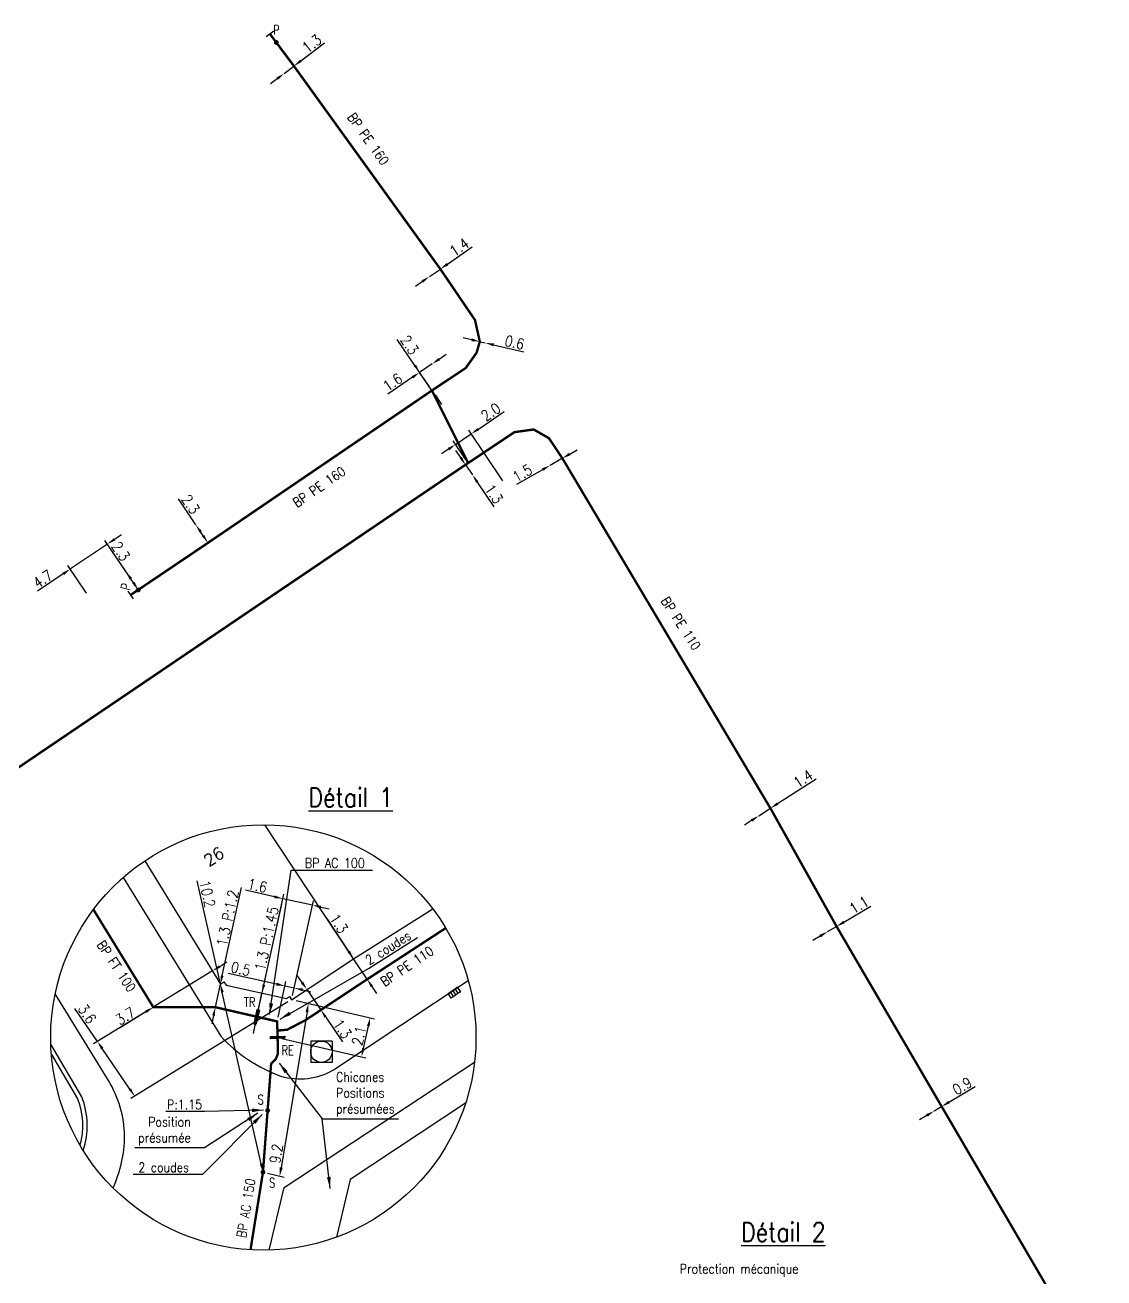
# Model space of a CAD drawing. Header units: millimetres. Extents: x 183997 to 185000, y 127999 to 129007.
# Drawn here: x 184275.2 to 184388.7, y 128566 to 128697.8 of the extents above; entities that cross this region are included whole.
import ezdxf
from ezdxf.enums import TextEntityAlignment as Align

# ---------------------------------------------------------------- set-up
doc = ezdxf.new("R2010")
doc.units = ezdxf.units.MM
doc.header["$PDMODE"] = 34
doc.linetypes.add('L_25_PE', pattern=[2000, 1000, 1000])
doc.layers.get('0').update_dxf_attribs({"linetype": 'CONTINUOUS'})
doc.layers.get('DEFPOINTS').update_dxf_attribs({"linetype": 'CONTINUOUS'})
for name, color, linetype in [('L_150', 1, 'CONTINUOUS'), ('L_300', 7, 'CONTINUOUS'), ('L_340', 7, 'CONTINUOUS'), ('L_900', 7, 'CONTINUOUS')]:
    doc.layers.add(name, color=color, linetype=linetype)
doc.styles.add('G_ROMANS', font='ROMANS.SHX', dxfattribs={"width": 0.75})
doc.styles.get("Standard").update_dxf_attribs({"font": 'romans.shx', "width": 0.85})
doc.dimstyles.get("Standard").update_dxf_attribs({"dimtxt": 1.5, "dimasz": 1.2, "dimexe": 0.625, "dimexo": 0.625, "dimgap": 0.25, "dimtad": 1, "dimdec": 1, "dimzin": 0, "dimdsep": 46, "dimtxsty": 'Standard', "dimcen": -0.5, "dimadec": 0, "dimazin": 0, "dimtfac": 1, "dimtdec": 1, "dimtmove": 0, "dimatfit": 3, "dimfxl": 0, "dimtolj": 1, "dimtzin": 0, "dimarcsym": 0})

# ---------------------------------------------------------------- blocks, each defined once
blk = doc.blocks.new('L_300_12')
at = {"color": 0, "linetype": 'Continuous', "const_width": 0.248, "flags": 128}
blk.add_lwpolyline([(-0.13, 0, 1), (0.13, 0, 1)], format="xyb", close=True, dxfattribs=at)
at = {"color": 0, "linetype": 'Continuous', "style": 'G_ROMANS', "width": 0.75}
blk.add_text('P', height=1, dxfattribs=at).set_placement((0, 1.33), align=Align.MIDDLE)
at = {"color": 0, "linetype": 'Continuous', "width": 0.75, "flags": 3}
for tag, p in [('DEF_LEG', (0, -5)), ('DEF_COUP', (0, -7.5)), ('DEF_TYPE', (0, -10))]:
    blk.add_attdef(tag, text='', height=1.2, dxfattribs=at).set_placement(p, align=Align.MIDDLE)
blk = doc.blocks.new('L_340_07')
at = {"color": 0, "linetype": 'Continuous', "const_width": 0.25, "flags": 128}
blk.add_lwpolyline([(0, 0), (0.35, 0)], dxfattribs=at)
at = {"color": 0, "linetype": 'Continuous', "flags": 128}
blk.add_lwpolyline([(0.35, -0.5), (0.35, 0.5)], dxfattribs=at)
at = {"color": 0, "linetype": 'Continuous', "width": 0.75, "flags": 3}
for tag, p in [('DEF_LEG', (0.72, -3.47)), ('DEF_COUP', (0.72, -5.97)), ('DEF_TYPE', (0.72, -8.47))]:
    blk.add_attdef(tag, text='', height=1.2, dxfattribs=at).set_placement(p, align=Align.MIDDLE)
blk = doc.blocks.new('L_340_20')
at = {"linetype": 'Continuous'}
blk.add_hatch(color=0, dxfattribs=at).paths.add_polyline_path([(0.12, 0.75), (-0.12, 0.75), (-0.12, -0.75), (0.12, -0.75)])
at = {"color": 0, "linetype": 'Continuous'}
blk.add_lwpolyline([(-0.12, 0.75), (0.12, 0.75), (0.12, -0.75), (-0.12, -0.75)], close=True, dxfattribs=at)
at = {"color": 0, "linetype": 'Continuous', "width": 0.75}
for tag, height, flags, p in [('RE', 1, 8, (0, 2.19)), ('DEF_LEG', 1.2, 3, (0, -5)), ('DEF_COUP', 1.2, 3, (0, -7.5)), ('DEF_TYPE', 1.2, 3, (0, -10))]:
    blk.add_attdef(tag, text='', height=height, dxfattribs=dict(at, flags=flags)).set_placement(p, align=Align.MIDDLE)
blk = doc.blocks.new('L_300_11')
at = {"color": 0, "linetype": 'Continuous', "const_width": 0.248, "flags": 128}
blk.add_lwpolyline([(-0.13, 0, 1), (0.13, 0, 1)], format="xyb", close=True, dxfattribs=at)
at = {"linetype": 'Continuous', "style": 'G_ROMANS', "width": 0.75}
blk.add_attdef('S', text='', height=1, dxfattribs=at).set_placement((0, 1.35), align=Align.MIDDLE_CENTER)
at = {"color": 0, "linetype": 'Continuous', "width": 0.75, "flags": 3}
for tag, p in [('DEF_LEG', (0, -5)), ('DEF_COUP', (0, -7.5)), ('DEF_TYPE', (0, -10))]:
    blk.add_attdef(tag, text='', height=1.2, dxfattribs=at).set_placement(p, align=Align.MIDDLE)
blk = doc.blocks.new('L_340_19')
at = {"linetype": 'Continuous'}
blk.add_hatch(color=0, dxfattribs=at).paths.add_polyline_path([(0.12, 0.75), (-0.12, 0.75), (-0.12, -0.75), (0.12, -0.75)])
at = {"color": 0, "linetype": 'Continuous'}
blk.add_lwpolyline([(-0.12, 0.75), (0.12, 0.75), (0.12, -0.75), (-0.12, -0.75)], close=True, dxfattribs=at)
at = {"color": 0, "linetype": 'Continuous', "width": 0.75}
for tag, height, flags, p in [('TR', 1, 8, (0, 1.98)), ('DEF_LEG', 1.2, 3, (0, -5)), ('DEF_COUP', 1.2, 3, (0, -7.5)), ('DEF_TYPE', 1.2, 3, (0, -10))]:
    blk.add_attdef(tag, text='', height=height, dxfattribs=dict(at, flags=flags)).set_placement(p, align=Align.MIDDLE)
blk = doc.blocks.new('*D630')
at = {"layer": 'DEFPOINTS', "color": 0, "linetype": 'Continuous', "transparency": 16777216}
for p in [(184353.65, 128615.4), (184352.43, 128614.61), (184352.43, 128614.61)]:
    blk.add_point(p, dxfattribs=at)
at = {"layer": 'L_150', "color": 0, "linetype": 'Continuous', "lineweight": -2, "transparency": 16777216}
for p, q in [((184354.4, 128615.89), (184358.45, 128618.51)), ((184352.43, 128614.61), (184353.65, 128615.4)), ((184351.67, 128614.12), (184350.92, 128613.63))]:
    blk.add_line(p, q, dxfattribs=at)
at = {"layer": 'L_150', "color": 0, "linetype": 'Continuous', "transparency": 16777216}
for points in [[(184354.32, 128616.01), (184354.48, 128615.76), (184353.65, 128615.4)], [(184351.59, 128614.25), (184351.76, 128614), (184352.43, 128614.61)]]:
    blk.add_solid(points, dxfattribs=at)
at = {"layer": 'L_150', "color": 0, "linetype": 'Continuous', "transparency": 16777216, "insert": (184357.08, 128618.52), "char_height": 1.125, "attachment_point": 5, "rotation": 32.9461}
blk.add_mtext('\\A1;1.4', dxfattribs=at)
blk = doc.blocks.new('*D632')
at = {"layer": 'DEFPOINTS', "color": 0, "linetype": 'Continuous', "transparency": 16777216}
for p in [(184359.67, 128602.42), (184359.67, 128602.42), (184360.61, 128602.97)]:
    blk.add_point(p, dxfattribs=at)
at = {"layer": 'L_150', "color": 0, "linetype": 'Continuous', "lineweight": -2, "transparency": 16777216}
for p, q in [((184361.39, 128603.43), (184364.2, 128605.09)), ((184359.67, 128602.42), (184360.61, 128602.97)), ((184358.89, 128601.96), (184358.11, 128601.5))]:
    blk.add_line(p, q, dxfattribs=at)
at = {"layer": 'L_150', "color": 0, "linetype": 'Continuous', "transparency": 16777216}
for points in [[(184361.31, 128603.56), (184361.46, 128603.3), (184360.61, 128602.97)], [(184358.81, 128602.09), (184358.97, 128601.83), (184359.67, 128602.42)]]:
    blk.add_solid(points, dxfattribs=at)
at = {"layer": 'L_150', "color": 0, "linetype": 'Continuous', "transparency": 16777216, "insert": (184362.97, 128605.23), "char_height": 1.125, "attachment_point": 5, "rotation": 30.5165}
blk.add_mtext('\\A1;1.1', dxfattribs=at)
blk = doc.blocks.new('*D634')
at = {"layer": 'DEFPOINTS', "color": 0, "linetype": 'Continuous', "transparency": 16777216}
for p in [(184370.89, 128583.56), (184370.89, 128583.55), (184371.66, 128584.02)]:
    blk.add_point(p, dxfattribs=at)
at = {"layer": 'L_150', "color": 0, "linetype": 'Continuous', "lineweight": -2, "transparency": 16777216}
for p, q in [((184372.44, 128584.48), (184375.21, 128586.14)), ((184370.89, 128583.55), (184371.67, 128584.02)), ((184371.91, 128583.62), (184371.91, 128583.61)), ((184370.12, 128583.09), (184369.35, 128582.63)), ((184371.13, 128583.15), (184371.13, 128583.15))]:
    blk.add_line(p, q, dxfattribs=at)
at = {"layer": 'L_150', "color": 0, "linetype": 'Continuous', "transparency": 16777216}
for points in [[(184370.04, 128583.22), (184370.2, 128582.96), (184370.89, 128583.55)], [(184372.36, 128584.61), (184372.52, 128584.35), (184371.67, 128584.02)]]:
    blk.add_solid(points, dxfattribs=at)
at = {"layer": 'L_150', "color": 0, "linetype": 'Continuous', "transparency": 16777216, "insert": (184373.83, 128586.18), "char_height": 1.125, "attachment_point": 5, "rotation": 30.8912}
blk.add_mtext('\\A1;0.9', dxfattribs=at)
blk = doc.blocks.new('*D676')
at = {"layer": 'DEFPOINTS', "color": 0, "linetype": 'Continuous', "transparency": 16777216}
for p in [(184288.7, 128594.47), (184303.26, 128595.26), (184286.74, 128585.11)]:
    blk.add_point(p, dxfattribs=at)
at = {"layer": 'L_900', "color": 0, "linetype": 'Continuous', "lineweight": -2, "transparency": 16777216}
for p, q in [((184282.82, 128590.86), (184280.45, 128594.33)), ((184288.3, 128594.22), (184282.42, 128590.61)), ((184302.86, 128595.02), (184286.34, 128584.86)), ((184286.23, 128585.85), (184283.33, 128590.11))]:
    blk.add_line(p, q, dxfattribs=at)
at = {"layer": 'L_900', "color": 0, "linetype": 'Continuous', "transparency": 16777216}
for points in [[(184283.45, 128590.2), (184283.2, 128590.03), (184282.82, 128590.86)], [(184286.35, 128585.94), (184286.11, 128585.77), (184286.74, 128585.11)]]:
    blk.add_solid(points, dxfattribs=at)
at = {"layer": 'L_900', "color": 0, "linetype": 'Continuous', "transparency": 16777216, "insert": (184281.74, 128593.77), "char_height": 1.125, "attachment_point": 5, "rotation": 304.289}
blk.add_mtext('\\A1;3.6', dxfattribs=at)
blk = doc.blocks.new('*D678')
at = {"layer": 'DEFPOINTS', "color": 0, "linetype": 'Continuous', "transparency": 16777216}
for p in [(184295.76, 128596.91), (184300.24, 128577.11), (184300.24, 128577.11)]:
    blk.add_point(p, dxfattribs=at)
at = {"layer": 'L_900', "color": 0, "linetype": 'Continuous', "lineweight": -2, "transparency": 16777216}
for p, q in [((184295.76, 128596.91), (184293.31, 128607.76)), ((184300.05, 128577.99), (184295.96, 128596.03))]:
    blk.add_line(p, q, dxfattribs=at)
at = {"layer": 'L_900', "color": 0, "linetype": 'Continuous', "transparency": 16777216}
for points in [[(184296.11, 128596.07), (184295.82, 128596), (184295.76, 128596.91)], [(184300.19, 128578.02), (184299.9, 128577.95), (184300.24, 128577.11)]]:
    blk.add_solid(points, dxfattribs=at)
at = {"layer": 'L_900', "color": 0, "linetype": 'Continuous', "transparency": 16777216, "insert": (184294.39, 128606.39), "char_height": 1.125, "attachment_point": 5, "rotation": 282.7494}
blk.add_mtext('\\A1;10.2', dxfattribs=at)
blk = doc.blocks.new('*D679')
at = {"layer": 'DEFPOINTS', "color": 0, "linetype": 'Continuous', "transparency": 16777216}
for p in [(184300.13, 128595.95), (184300.13, 128595.95), (184299.59, 128593.47)]:
    blk.add_point(p, dxfattribs=at)
at = {"layer": 'L_900', "color": 0, "linetype": 'Continuous', "lineweight": -2, "transparency": 16777216}
for p, q in [((184300.33, 128596.83), (184302.21, 128605.32)), ((184299.59, 128593.47), (184300.13, 128595.95)), ((184299.39, 128592.59), (184299.2, 128591.72))]:
    blk.add_line(p, q, dxfattribs=at)
at = {"layer": 'L_900', "color": 0, "linetype": 'Continuous', "transparency": 16777216}
for points in [[(184300.18, 128596.86), (184300.48, 128596.8), (184300.13, 128595.95)], [(184299.24, 128592.63), (184299.54, 128592.56), (184299.59, 128593.47)]]:
    blk.add_solid(points, dxfattribs=at)
at = {"layer": 'L_900', "color": 0, "linetype": 'Continuous', "transparency": 16777216, "insert": (184300.63, 128601.68), "char_height": 1.125, "attachment_point": 5, "rotation": 77.5161}
blk.add_mtext('\\A1;1.3 P:1.45', dxfattribs=at)
blk = doc.blocks.new('*D680')
at = {"layer": 'DEFPOINTS', "color": 0, "linetype": 'Continuous', "transparency": 16777216}
for p in [(184295.76, 128596.91), (184295.76, 128596.91), (184295.23, 128594.47)]:
    blk.add_point(p, dxfattribs=at)
at = {"layer": 'L_900', "color": 0, "linetype": 'Continuous', "lineweight": -2, "transparency": 16777216}
for p, q in [((184295.96, 128597.79), (184297.98, 128607.06)), ((184295.23, 128594.47), (184295.76, 128596.91)), ((184295.04, 128593.59), (184294.85, 128592.71))]:
    blk.add_line(p, q, dxfattribs=at)
at = {"layer": 'L_900', "color": 0, "linetype": 'Continuous', "transparency": 16777216}
for points in [[(184295.81, 128597.82), (184296.1, 128597.76), (184295.76, 128596.91)], [(184294.89, 128593.62), (184295.18, 128593.56), (184295.23, 128594.47)]]:
    blk.add_solid(points, dxfattribs=at)
at = {"layer": 'L_900', "color": 0, "linetype": 'Continuous', "transparency": 16777216, "insert": (184296.51, 128603.85), "char_height": 1.125, "attachment_point": 5, "rotation": 77.6689}
blk.add_mtext('\\A1;1.3 P:1.2', dxfattribs=at)
blk = doc.blocks.new('*D681')
at = {"layer": 'DEFPOINTS', "color": 0, "linetype": 'Continuous', "transparency": 16777216}
for p in [(184305.46, 128605.2), (184303.26, 128595.26), (184299.59, 128593.47)]:
    blk.add_point(p, dxfattribs=at)
at = {"layer": 'L_900', "color": 0, "linetype": 'Continuous', "lineweight": -2, "transparency": 16777216}
for p, q in [((184301.46, 128606.09), (184298.39, 128606.77)), ((184299.69, 128593.93), (184302.44, 128606.35)), ((184305.46, 128605.2), (184302.34, 128605.89)), ((184303.36, 128595.72), (184305.56, 128605.66)), ((184306.34, 128605.01), (184307.22, 128604.81))]:
    blk.add_line(p, q, dxfattribs=at)
at = {"layer": 'L_900', "color": 0, "linetype": 'Continuous', "transparency": 16777216}
for points in [[(184301.49, 128606.23), (184301.42, 128605.94), (184302.34, 128605.89)], [(184306.37, 128605.15), (184306.31, 128604.86), (184305.46, 128605.2)]]:
    blk.add_solid(points, dxfattribs=at)
at = {"layer": 'L_900', "color": 0, "linetype": 'Continuous', "transparency": 16777216, "insert": (184299.65, 128607.26), "char_height": 1.125, "attachment_point": 5, "rotation": 347.5161}
blk.add_mtext('\\A1;1.6', dxfattribs=at)
blk = doc.blocks.new('*D682')
at = {"layer": 'DEFPOINTS', "color": 0, "linetype": 'Continuous', "transparency": 16777216}
for p in [(184303.26, 128595.26), (184300.24, 128577.11), (184302.01, 128576.71)]:
    blk.add_point(p, dxfattribs=at)
at = {"layer": 'L_900', "color": 0, "linetype": 'Continuous', "lineweight": -2, "transparency": 16777216}
for p, q in [((184303.72, 128595.16), (184305.48, 128594.75)), ((184304.88, 128593.97), (184302.16, 128577.59)), ((184300.7, 128577.01), (184302.47, 128576.6))]:
    blk.add_line(p, q, dxfattribs=at)
at = {"layer": 'L_900', "color": 0, "linetype": 'Continuous', "transparency": 16777216}
for points in [[(184304.73, 128593.99), (184305.03, 128593.94), (184305.02, 128594.86)], [(184302.01, 128577.62), (184302.31, 128577.57), (184302.01, 128576.71)]]:
    blk.add_solid(points, dxfattribs=at)
at = {"layer": 'L_900', "color": 0, "linetype": 'Continuous', "transparency": 16777216, "insert": (184301.64, 128579.07), "char_height": 1.125, "attachment_point": 5, "rotation": 80.5689}
blk.add_mtext('\\A1;9.2', dxfattribs=at)
blk = doc.blocks.new('*D683')
at = {"layer": 'DEFPOINTS', "color": 0, "linetype": 'Continuous', "transparency": 16777216}
for p in [(184303.53, 128596.49), (184303.26, 128595.26), (184301.73, 128592.98)]:
    blk.add_point(p, dxfattribs=at)
at = {"layer": 'L_900', "color": 0, "linetype": 'Continuous', "lineweight": -2, "transparency": 16777216}
for p, q in [((184301.68, 128596.9), (184296.57, 128598.03)), ((184301.83, 128593.44), (184302.66, 128597.16)), ((184303.36, 128595.72), (184303.63, 128596.95)), ((184303.53, 128596.49), (184302.56, 128596.7)), ((184304.41, 128596.29), (184305.29, 128596.1))]:
    blk.add_line(p, q, dxfattribs=at)
at = {"layer": 'L_900', "color": 0, "linetype": 'Continuous', "transparency": 16777216}
for points in [[(184301.71, 128597.05), (184301.64, 128596.75), (184302.56, 128596.7)], [(184304.44, 128596.44), (184304.38, 128596.15), (184303.53, 128596.49)]]:
    blk.add_solid(points, dxfattribs=at)
at = {"layer": 'L_900', "color": 0, "linetype": 'Continuous', "transparency": 16777216, "insert": (184297.9, 128598.51), "char_height": 1.125, "attachment_point": 5, "rotation": 347.4864}
blk.add_mtext('\\A1;0.5', dxfattribs=at)
blk = doc.blocks.new('*D684')
at = {"layer": 'DEFPOINTS', "color": 0, "linetype": 'Continuous', "transparency": 16777216}
for p in [(184303.26, 128595.26), (184311.53, 128593.37), (184301.78, 128591.29)]:
    blk.add_point(p, dxfattribs=at)
at = {"layer": 'L_900', "color": 0, "linetype": 'Continuous', "lineweight": -2, "transparency": 16777216}
for p, q in [((184303.72, 128595.16), (184311.98, 128593.26)), ((184310.81, 128590.14), (184311.33, 128592.49)), ((184302.23, 128591.19), (184311.07, 128589.16))]:
    blk.add_line(p, q, dxfattribs=at)
at = {"layer": 'L_900', "color": 0, "linetype": 'Continuous', "transparency": 16777216}
for points in [[(184311.18, 128592.52), (184311.48, 128592.45), (184311.53, 128593.37)], [(184310.66, 128590.18), (184310.96, 128590.11), (184310.62, 128589.27)]]:
    blk.add_solid(points, dxfattribs=at)
at = {"layer": 'L_900', "color": 0, "linetype": 'Continuous', "transparency": 16777216, "insert": (184310.34, 128591.48), "char_height": 1.125, "attachment_point": 5, "rotation": 77.4864}
blk.add_mtext('\\A1;2.1', dxfattribs=at)
blk = doc.blocks.new('*D685')
at = {"layer": 'DEFPOINTS', "color": 0, "linetype": 'Continuous', "transparency": 16777216}
for p in [(184304.87, 128596.33), (184303.26, 128595.26), (184304.72, 128593.11)]:
    blk.add_point(p, dxfattribs=at)
at = {"layer": 'L_900', "color": 0, "linetype": 'Continuous', "lineweight": -2, "transparency": 16777216}
for p, q in [((184304.36, 128597.07), (184303.85, 128597.81)), ((184303.65, 128595.52), (184305.26, 128596.58)), ((184304.87, 128596.33), (184306.33, 128594.18)), ((184305.11, 128593.37), (184306.72, 128594.44)), ((184306.84, 128593.43), (184308.61, 128590.84))]:
    blk.add_line(p, q, dxfattribs=at)
at = {"layer": 'L_900', "color": 0, "linetype": 'Continuous', "transparency": 16777216}
for points in [[(184304.48, 128597.15), (184304.24, 128596.98), (184304.87, 128596.33)], [(184306.96, 128593.52), (184306.71, 128593.35), (184306.33, 128594.18)]]:
    blk.add_solid(points, dxfattribs=at)
at = {"layer": 'L_900', "color": 0, "linetype": 'Continuous', "transparency": 16777216, "insert": (184308.6, 128592.19), "char_height": 1.125, "attachment_point": 5, "rotation": 304.289}
blk.add_mtext('\\A1;1.3', dxfattribs=at)
blk = doc.blocks.new('*D686')
at = {"layer": 'DEFPOINTS', "color": 0, "linetype": 'Continuous', "transparency": 16777216}
for p in [(184309.77, 128599.57), (184309.77, 128599.57), (184311.21, 128597.41)]:
    blk.add_point(p, dxfattribs=at)
at = {"layer": 'L_900', "color": 0, "linetype": 'Continuous', "lineweight": -2, "transparency": 16777216}
for p, q in [((184309.28, 128600.32), (184306.98, 128603.79)), ((184311.21, 128597.41), (184309.77, 128599.57)), ((184311.71, 128596.66), (184312.2, 128595.9))]:
    blk.add_line(p, q, dxfattribs=at)
at = {"layer": 'L_900', "color": 0, "linetype": 'Continuous', "transparency": 16777216}
for points in [[(184309.4, 128600.41), (184309.15, 128600.24), (184309.77, 128599.57)], [(184311.83, 128596.74), (184311.58, 128596.57), (184311.21, 128597.41)]]:
    blk.add_solid(points, dxfattribs=at)
at = {"layer": 'L_900', "color": 0, "linetype": 'Continuous', "transparency": 16777216, "insert": (184308.23, 128603.27), "char_height": 1.125, "attachment_point": 5, "rotation": 303.5041}
blk.add_mtext('\\A1;1.3', dxfattribs=at)
blk = doc.blocks.new('*D687')
at = {"layer": 'DEFPOINTS', "color": 0, "linetype": 'Continuous', "transparency": 16777216}
for p in [(184294.92, 128598.29), (184294.92, 128598.29), (184288.7, 128594.47)]:
    blk.add_point(p, dxfattribs=at)
at = {"layer": 'L_900', "color": 0, "linetype": 'Continuous', "lineweight": -2, "transparency": 16777216}
for p, q in [((184294.92, 128598.29), (184288.7, 128594.47)), ((184295.69, 128598.76), (184296.45, 128599.23)), ((184287.93, 128594), (184285.14, 128592.28))]:
    blk.add_line(p, q, dxfattribs=at)
at = {"layer": 'L_900', "color": 0, "linetype": 'Continuous', "transparency": 16777216}
for points in [[(184295.61, 128598.89), (184295.76, 128598.63), (184294.92, 128598.29)], [(184287.85, 128594.12), (184288.01, 128593.87), (184288.7, 128594.47)]]:
    blk.add_solid(points, dxfattribs=at)
at = {"layer": 'L_900', "color": 0, "linetype": 'Continuous', "transparency": 16777216, "insert": (184285.76, 128593.54), "char_height": 1.125, "attachment_point": 5, "rotation": 31.5666}
blk.add_mtext('\\A1;3.7', dxfattribs=at)
blk = doc.blocks.new('*D172')
at = {"layer": 'DEFPOINTS', "color": 0, "linetype": 'Continuous', "transparency": 16777216}
for p in [(184323.06, 128664.5), (184323.64, 128664.37), (184323.64, 128664.37)]:
    blk.add_point(p, dxfattribs=at)
at = {"layer": 'L_150', "color": 0, "linetype": 'Continuous', "lineweight": -2, "transparency": 16777216}
for p, q in [((184322.18, 128664.71), (184321.3, 128664.91)), ((184323.06, 128664.5), (184323.64, 128664.37)), ((184324.52, 128664.16), (184327.71, 128663.42))]:
    blk.add_line(p, q, dxfattribs=at)
at = {"layer": 'L_150', "color": 0, "linetype": 'Continuous', "transparency": 16777216}
for points in [[(184322.21, 128664.85), (184322.15, 128664.56), (184323.06, 128664.5)], [(184324.55, 128664.31), (184324.48, 128664.02), (184323.64, 128664.37)]]:
    blk.add_solid(points, dxfattribs=at)
at = {"layer": 'L_150', "color": 0, "linetype": 'Continuous', "transparency": 16777216, "insert": (184326.72, 128664.42), "char_height": 1.125, "attachment_point": 5, "rotation": 346.8855}
blk.add_mtext('\\A1;0.6', dxfattribs=at)
blk = doc.blocks.new('*D173')
at = {"layer": 'DEFPOINTS', "color": 0, "linetype": 'Continuous', "transparency": 16777216}
for p in [(184293.17, 128645.24), (184293.17, 128645.24), (184294.45, 128643.33)]:
    blk.add_point(p, dxfattribs=at)
at = {"layer": 'L_150', "color": 0, "linetype": 'Continuous', "lineweight": -2, "transparency": 16777216}
for p, q in [((184293.17, 128645.24), (184291.34, 128647.96)), ((184293.95, 128644.08), (184293.67, 128644.49))]:
    blk.add_line(p, q, dxfattribs=at)
at = {"layer": 'L_150', "color": 0, "linetype": 'Continuous', "transparency": 16777216}
for points in [[(184293.8, 128644.58), (184293.55, 128644.41), (184293.17, 128645.24)], [(184294.07, 128644.16), (184293.83, 128644), (184294.45, 128643.33)]]:
    blk.add_solid(points, dxfattribs=at)
at = {"layer": 'L_150', "color": 0, "linetype": 'Continuous', "transparency": 16777216, "insert": (184292.63, 128647.39), "char_height": 1.125, "attachment_point": 5, "rotation": 303.8635}
blk.add_mtext('\\A1;2.3', dxfattribs=at)
blk = doc.blocks.new('*D174')
at = {"layer": 'DEFPOINTS', "color": 0, "linetype": 'Continuous', "transparency": 16777216}
for p in [(184285.83, 128640.29), (184285.83, 128640.29), (184287.11, 128638.38)]:
    blk.add_point(p, dxfattribs=at)
at = {"layer": 'L_300', "color": 0, "linetype": 'Continuous', "lineweight": -2, "transparency": 16777216}
for p, q in [((184285.83, 128640.29), (184284, 128643.01)), ((184286.61, 128639.13), (184286.33, 128639.54))]:
    blk.add_line(p, q, dxfattribs=at)
at = {"layer": 'L_300', "color": 0, "linetype": 'Continuous', "transparency": 16777216}
for points in [[(184286.46, 128639.63), (184286.21, 128639.46), (184285.83, 128640.29)], [(184286.74, 128639.21), (184286.49, 128639.05), (184287.11, 128638.38)]]:
    blk.add_solid(points, dxfattribs=at)
at = {"layer": 'L_300', "color": 0, "linetype": 'Continuous', "transparency": 16777216, "insert": (184285.28, 128642.44), "char_height": 1.125, "attachment_point": 5, "rotation": 303.9909}
blk.add_mtext('\\A1;2.3', dxfattribs=at)
blk = doc.blocks.new('*D175')
at = {"layer": 'DEFPOINTS', "color": 0, "linetype": 'Continuous', "transparency": 16777216}
for p in [(184303.5, 128693.5), (184302.46, 128692.72), (184302.46, 128692.72)]:
    blk.add_point(p, dxfattribs=at)
at = {"layer": 'L_150', "color": 0, "linetype": 'Continuous', "lineweight": -2, "transparency": 16777216}
for p, q in [((184304.22, 128694.05), (184306.72, 128695.94)), ((184302.46, 128692.72), (184303.5, 128693.5)), ((184301.75, 128692.17), (184301.03, 128691.63))]:
    blk.add_line(p, q, dxfattribs=at)
at = {"layer": 'L_150', "color": 0, "linetype": 'Continuous', "transparency": 16777216}
for points in [[(184304.13, 128694.17), (184304.31, 128693.93), (184303.5, 128693.5)], [(184301.66, 128692.29), (184301.84, 128692.06), (184302.46, 128692.72)]]:
    blk.add_solid(points, dxfattribs=at)
at = {"layer": 'L_150', "color": 0, "linetype": 'Continuous', "transparency": 16777216, "insert": (184305.38, 128695.86), "char_height": 1.125, "attachment_point": 5, "rotation": 37.14}
blk.add_mtext('\\A1;1.3', dxfattribs=at)
blk = doc.blocks.new('*D176')
at = {"layer": 'DEFPOINTS', "color": 0, "linetype": 'Continuous', "transparency": 16777216}
for p in [(184321.56, 128651.55), (184322.29, 128650.48), (184322.29, 128650.48)]:
    blk.add_point(p, dxfattribs=at)
at = {"layer": 'L_150', "color": 0, "linetype": 'Continuous', "lineweight": -2, "transparency": 16777216}
for p, q in [((184321.06, 128652.3), (184320.55, 128653.04)), ((184321.56, 128651.55), (184322.29, 128650.48)), ((184322.79, 128649.73), (184324.55, 128647.13))]:
    blk.add_line(p, q, dxfattribs=at)
at = {"layer": 'L_150', "color": 0, "linetype": 'Continuous', "transparency": 16777216}
for points in [[(184321.18, 128652.38), (184320.93, 128652.21), (184321.56, 128651.55)], [(184322.92, 128649.81), (184322.67, 128649.65), (184322.29, 128650.48)]]:
    blk.add_solid(points, dxfattribs=at)
at = {"layer": 'L_150', "color": 0, "linetype": 'Continuous', "transparency": 16777216, "insert": (184324.55, 128648.48), "char_height": 1.125, "attachment_point": 5, "rotation": 304.0684}
blk.add_mtext('\\A1;1.3', dxfattribs=at)
blk = doc.blocks.new('*D177')
at = {"layer": 'DEFPOINTS', "color": 0, "linetype": 'Continuous', "transparency": 16777216}
for p in [(184322.16, 128654.8), (184321.83, 128651.73), (184325.76, 128649.47)]:
    blk.add_point(p, dxfattribs=at)
at = {"layer": 'L_150', "color": 0, "linetype": 'Continuous', "lineweight": -2, "transparency": 16777216}
for p, q in [((184322.91, 128655.31), (184325.63, 128657.14)), ((184320.51, 128653.69), (184322.16, 128654.8)), ((184325.5, 128649.85), (184321.9, 128655.19)), ((184321.57, 128652.12), (184320.25, 128654.08)), ((184319.77, 128653.19), (184319.02, 128652.69))]:
    blk.add_line(p, q, dxfattribs=at)
at = {"layer": 'L_150', "color": 0, "linetype": 'Continuous', "transparency": 16777216}
for points in [[(184322.83, 128655.43), (184322.99, 128655.18), (184322.16, 128654.8)], [(184319.68, 128653.31), (184319.85, 128653.06), (184320.51, 128653.69)]]:
    blk.add_solid(points, dxfattribs=at)
at = {"layer": 'L_150', "color": 0, "linetype": 'Continuous', "transparency": 16777216, "insert": (184324.22, 128657.1), "char_height": 1.125, "attachment_point": 5, "rotation": 33.9672}
blk.add_mtext('\\A1;2.0', dxfattribs=at)
blk = doc.blocks.new('*D178')
at = {"layer": 'DEFPOINTS', "color": 0, "linetype": 'Continuous', "transparency": 16777216}
for p in [(184318.04, 128662.16), (184318.04, 128662.16), (184318.02, 128659.36)]:
    blk.add_point(p, dxfattribs=at)
at = {"layer": 'L_150', "color": 0, "linetype": 'Continuous', "lineweight": -2, "transparency": 16777216}
for p, q in [((184318.79, 128662.67), (184319.53, 128663.17)), ((184317.76, 128659.75), (184316.46, 128661.65)), ((184318.04, 128662.16), (184316.73, 128661.27)), ((184315.98, 128660.76), (184313.38, 128658.99))]:
    blk.add_line(p, q, dxfattribs=at)
at = {"layer": 'L_150', "color": 0, "linetype": 'Continuous', "transparency": 16777216}
for points in [[(184318.7, 128662.79), (184318.87, 128662.54), (184318.04, 128662.16)], [(184315.9, 128660.88), (184316.07, 128660.64), (184316.73, 128661.27)]]:
    blk.add_solid(points, dxfattribs=at)
at = {"layer": 'L_150', "color": 0, "linetype": 'Continuous', "transparency": 16777216, "insert": (184313.88, 128660.24), "char_height": 1.125, "attachment_point": 5, "rotation": 34.2441}
blk.add_mtext('\\A1;1.6', dxfattribs=at)
blk = doc.blocks.new('*D179')
at = {"layer": 'DEFPOINTS', "color": 0, "linetype": 'Continuous', "transparency": 16777216}
for p in [(184316.73, 128661.27), (184316.73, 128661.27), (184318.02, 128659.36)]:
    blk.add_point(p, dxfattribs=at)
at = {"layer": 'L_150', "color": 0, "linetype": 'Continuous', "lineweight": -2, "transparency": 16777216}
for p, q in [((184316.22, 128662.01), (184314.38, 128664.72)), ((184318.02, 128659.36), (184316.73, 128661.27)), ((184318.53, 128658.62), (184319.04, 128657.88))]:
    blk.add_line(p, q, dxfattribs=at)
at = {"layer": 'L_150', "color": 0, "linetype": 'Continuous', "transparency": 16777216}
for points in [[(184316.35, 128662.09), (184316.1, 128661.93), (184316.73, 128661.27)], [(184318.65, 128658.71), (184318.4, 128658.54), (184318.02, 128659.36)]]:
    blk.add_solid(points, dxfattribs=at)
at = {"layer": 'L_150', "color": 0, "linetype": 'Continuous', "transparency": 16777216, "insert": (184315.67, 128664.16), "char_height": 1.125, "attachment_point": 5, "rotation": 304.2439}
blk.add_mtext('\\A1;2.3', dxfattribs=at)
blk = doc.blocks.new('*D180')
at = {"layer": 'DEFPOINTS', "color": 0, "linetype": 'Continuous', "transparency": 16777216}
for p in [(184331.75, 128652.23), (184330.45, 128651.48), (184330.45, 128651.48)]:
    blk.add_point(p, dxfattribs=at)
at = {"layer": 'L_150', "color": 0, "linetype": 'Continuous', "lineweight": -2, "transparency": 16777216}
for p, q in [((184331.75, 128652.23), (184330.45, 128651.48)), ((184332.53, 128652.68), (184333.31, 128653.13)), ((184329.67, 128651.03), (184326.94, 128649.46))]:
    blk.add_line(p, q, dxfattribs=at)
at = {"layer": 'L_150', "color": 0, "linetype": 'Continuous', "transparency": 16777216}
for points in [[(184332.45, 128652.81), (184332.6, 128652.55), (184331.75, 128652.23)], [(184329.59, 128651.16), (184329.74, 128650.9), (184330.45, 128651.48)]]:
    blk.add_solid(points, dxfattribs=at)
at = {"layer": 'L_150', "color": 0, "linetype": 'Continuous', "transparency": 16777216, "insert": (184327.54, 128650.67), "char_height": 1.125, "attachment_point": 5, "rotation": 29.9463}
blk.add_mtext('\\A1;1.5', dxfattribs=at)
blk = doc.blocks.new('*D181')
at = {"layer": 'DEFPOINTS', "color": 0, "linetype": 'Continuous', "transparency": 16777216}
for p in [(184279.97, 128640.58), (184281.93, 128637.66), (184287.11, 128638.38)]:
    blk.add_point(p, dxfattribs=at)
at = {"layer": 'L_300', "color": 0, "linetype": 'Continuous', "lineweight": -2, "transparency": 16777216}
for p, q in [((184284.61, 128643.71), (184285.36, 128644.21)), ((184283.87, 128643.2), (184279.97, 128640.58)), ((184286.85, 128638.77), (184283.6, 128643.59)), ((184281.67, 128638.05), (184279.71, 128640.96)), ((184279.22, 128640.07), (184276.5, 128638.24))]:
    blk.add_line(p, q, dxfattribs=at)
at = {"layer": 'L_300', "color": 0, "linetype": 'Continuous', "transparency": 16777216}
for points in [[(184284.53, 128643.83), (184284.7, 128643.58), (184283.87, 128643.2)], [(184279.14, 128640.2), (184279.31, 128639.95), (184279.97, 128640.58)]]:
    blk.add_solid(points, dxfattribs=at)
at = {"layer": 'L_300', "color": 0, "linetype": 'Continuous', "transparency": 16777216, "insert": (184277.07, 128639.53), "char_height": 1.125, "attachment_point": 5, "rotation": 33.9909}
blk.add_mtext('\\A1;4.7', dxfattribs=at)
blk = doc.blocks.new('*D182')
at = {"layer": 'DEFPOINTS', "color": 0, "linetype": 'Continuous', "transparency": 16777216}
for p in [(184318.91, 128672.14), (184317.76, 128671.35), (184317.76, 128671.35)]:
    blk.add_point(p, dxfattribs=at)
at = {"layer": 'L_150', "color": 0, "linetype": 'Continuous', "lineweight": -2, "transparency": 16777216}
for p, q in [((184319.65, 128672.66), (184322.27, 128674.47)), ((184317.76, 128671.35), (184318.91, 128672.14)), ((184317.02, 128670.84), (184316.28, 128670.32))]:
    blk.add_line(p, q, dxfattribs=at)
at = {"layer": 'L_150', "color": 0, "linetype": 'Continuous', "transparency": 16777216}
for points in [[(184319.56, 128672.78), (184319.74, 128672.53), (184318.91, 128672.14)], [(184316.93, 128670.96), (184317.1, 128670.71), (184317.76, 128671.35)]]:
    blk.add_solid(points, dxfattribs=at)
at = {"layer": 'L_150', "color": 0, "linetype": 'Continuous', "transparency": 16777216, "insert": (184320.9, 128674.44), "char_height": 1.125, "attachment_point": 5, "rotation": 34.6592}
blk.add_mtext('\\A1;1.4', dxfattribs=at)

msp = doc.modelspace()

# ---------------------------------------------------------------- linework, layer by layer
at = {"layer": 'L_150', "linetype": 'L_25_PE', "const_width": 0.25, "flags": 128}
for points in [[(184301.19, 128696.59), (184303.5, 128693.5), (184318.91, 128672.14), (184322.56, 128666.77), (184323.06, 128664.5), (184322.72, 128663.33), (184321.57, 128661.72), (184318.02, 128659.36), (184318.02, 128659.36), (184294.45, 128643.33), (184286.6, 128638.04)], [(184321.84, 128651.72), (184318.02, 128659.36)]]:
    msp.add_lwpolyline(points, dxfattribs=at)
msp.add_lwpolyline([(184114.75, 128313.71), (184117.59, 128315.57), (184131.39, 128324.44), (184146.26, 128333.2), (184171.83, 128350.23), (184185.09, 128359.12), (184206.34, 128373.37), (184206.34, 128373.37), (184213.54, 128378.26), (184226.32, 128386.8), (184238.43, 128394.55), (184250.01, 128402.37), (184261.63, 128410.36), (184281.83, 128423.63), (184293.97, 128431.55), (184310.83, 128442.79), (184322.84, 128450.52), (184346.06, 128466.06), (184353.92, 128471.25), (184365.54, 128479.31), (184371.38, 128483.2), (184380.97, 128489.05), (184389.91, 128494.95), (184392.2, 128507.76), (184392.2, 128507.76), (184390.46, 128510.05), (184389.61, 128511.16), (184388.2, 128511.61), (184387.43, 128511.9), (184380.49, 128514.02), (184383.02, 128527.46), (184384.36, 128528.12), (184386.15, 128527.88), (184390.08, 128527.13, 0.187336), (184393.71, 128527.63), (184394.41, 128528.9), (184395.66, 128535.78), (184395.93, 128542.83), (184395.89, 128543.55), (184393.84, 128547.68), (184391.99, 128549.26), (184371.67, 128584.02), (184360.61, 128602.97), (184353.65, 128615.4), (184331.75, 128652.23), (184330.34, 128654.34), (184328.73, 128655.26), (184326.71, 128654.98), (184321.56, 128651.55), (184321.56, 128651.55), (184270.44, 128616.94), (184242.38, 128598.04), (184241.72, 128597.59), (184238.53, 128595.35), (184237.76, 128594.64), (184237.27, 128593.38), (184236.75, 128590.58), (184230.8, 128559.7, 0.420912), (184233.54, 128555.74), (184238.53, 128554.55), (184239.18, 128554.46), (184239.61, 128553.77), (184253, 128551.27), (184266.94, 128548.52), (184280.61, 128546.04), (184294.5, 128543.4), (184308.39, 128540.89), (184323.05, 128538.22), (184338.02, 128535.34), (184356.8, 128531.79), (184380.63, 128527.61), (184382.95, 128527.1)], format="xyb", dxfattribs=at)
at = {"layer": 'L_900', "color": 252}
for p, q in [((184309.77, 128599.57), (184300.44, 128613.67)), ((184319.72, 128595.93), (184320.63, 128596.54)), ((184320.05, 128595.43), (184319.72, 128595.93)), ((184320.3, 128595.59), (184319.97, 128596.09)), ((184320.97, 128596.04), (184320.05, 128595.43)), ((184320.55, 128595.76), (184320.22, 128596.26)), ((184320.8, 128595.93), (184320.47, 128596.43)), ((184320.72, 128596.59), (184320.63, 128596.54)), ((184321.05, 128596.09), (184320.72, 128596.59)), ((184320.97, 128596.04), (184321.05, 128596.09)), ((184307.52, 128590.91), (184305.27, 128590.91)), ((184305.27, 128590.91), (184305.27, 128588.66)), ((184307.52, 128590.91), (184307.52, 128588.66)), ((184307.52, 128588.66), (184305.27, 128588.66))]:
    msp.add_line(p, q, dxfattribs=at)
at = {"layer": 'L_900', "color": 252, "flags": 128}
for points in [[(184287.81, 128609.87), (184295.76, 128596.91), (184296.12, 128597.14), (184296.35, 128596.78), (184302.71, 128595.39), (184303.03, 128595.59), (184303.26, 128595.26), (184309.77, 128599.57), (184318.11, 128604.83)], [(184300.91, 128568.92), (184302.48, 128575.49), (184322.51, 128588.68)], [(184321.57, 128584.37), (184309.43, 128576.34), (184307.98, 128570.27)]]:
    msp.add_lwpolyline(points, dxfattribs=at)
for points in [[(184285.54, 128608.12), (184295.8, 128591.43, 0.124), (184302.13, 128587.22, 0.2062), (184307.65, 128587.87), (184321.85, 128597.28)], [(184284.46, 128575.47, 0.107537), (184285.68, 128580.91, 0.1337), (184283.97, 128586.77), (184278.38, 128595.88)]]:
    msp.add_lwpolyline(points, format="xyb", dxfattribs=at)
at = {"layer": 'L_900', "color": 1, "linetype": 'Continuous', "ltscale": 0.5, "const_width": 0.25, "flags": 128}
for points in [[(184282.4, 128604.74), (184288.7, 128594.47), (184288.7, 128594.47), (184295.23, 128594.47), (184299.59, 128593.47)], [(184301.76, 128592.01), (184302.78, 128592.1), (184304.72, 128593.11), (184311.21, 128597.41), (184319.48, 128602.8)], [(184299.59, 128593.47), (184301.73, 128592.98), (184301.76, 128592.01), (184301.78, 128591.3), (184301.82, 128589.62), (184301.82, 128589.62), (184301.59, 128589.01), (184301.1, 128588.54), (184301.1, 128588.54), (184300.73, 128583.6), (184300.24, 128577.11), (184300.24, 128577.11), (184298.93, 128568.95)]]:
    msp.add_lwpolyline(points, dxfattribs=at)
at = {"layer": 'L_900', "color": 252}
for points in [[(184281.33, 128579.39, 0.174385), (184281.17, 128585.05), (184277.92, 128590.59)], [(184277.98, 128589.5), (184280.72, 128584.83, -0.15878), (184280.98, 128579.96)]]:
    msp.add_lwpolyline(points, format="xyb", dxfattribs=at)
at = {"layer": 'L_900', "ltscale": 0.5}
msp.add_circle((184300.28, 128591.29), 22.38, dxfattribs=at)
at = {"layer": 'L_900', "color": 252}
msp.add_ellipse((184306.39, 128589.78), major_axis=(-0.795, 0.795), ratio=1, start_param=3.926991, end_param=10.210176, dxfattribs=at)

# ---------------------------------------------------------------- block references
at = {"layer": 'L_300'}
msp.add_blockref('L_300_12', (184301.65, 128695.98), dxfattribs=at)
at = {"layer": 'L_300', "rotation": 75.62511938799351}
msp.add_blockref('L_300_12', (184287.11, 128638.38), dxfattribs=at)
at = {"layer": 'L_340'}
for p, rotation in [((184301.19, 128696.59), 126.7616010660762), ((184286.6, 128638.04), 213.9909461281996)]:
    msp.add_blockref('L_340_07', p, dxfattribs=dict(at, rotation=rotation))
at = {"layer": 'L_340', "ltscale": 0.5}
ref = msp.add_blockref('L_340_20', (184301.78, 128591.3), dxfattribs=dict(at, rotation=91.5557039187228))
ref.add_attrib('RE', 'RE', dxfattribs={"layer": '0', "color": 0, "linetype": 'Continuous', "height": 1, "width": 0.75}).set_placement((184302.85, 128589.94), align=Align.MIDDLE)
at = {"layer": 'L_900', "ltscale": 0.5}
ref = msp.add_blockref('L_340_19', (184299.59, 128593.47), dxfattribs=dict(at, rotation=347.1431492236035))
ref.add_attrib('TR', 'TR', dxfattribs={"layer": '0', "color": 0, "linetype": 'Continuous', "height": 1, "width": 0.75}).set_placement((184298.84, 128595), align=Align.MIDDLE)
ref = msp.add_blockref('L_300_11', (184300.73, 128583.6), dxfattribs=dict(at, rotation=32.21920111059439))
ref.add_attrib('S', 'S', dxfattribs={"layer": '0', "linetype": 'Continuous', "height": 1, "style": 'G_ROMANS', "width": 0.75}).set_placement((184300.01, 128584.75), align=Align.MIDDLE_CENTER)
ref = msp.add_blockref('L_300_11', (184300.24, 128577.11), dxfattribs=dict(at, rotation=32.21920111059439))
ref.add_attrib('S', 'S', dxfattribs={"layer": '0', "linetype": 'Continuous', "height": 1, "style": 'G_ROMANS', "width": 0.75}).set_placement((184301.21, 128576), align=Align.MIDDLE_CENTER)

# ---------------------------------------------------------------- texts
at = {"layer": 'L_150', "linetype": 'Continuous', "width": 0.85}
for s, rotation, p in [('BP PE 160', 305.5791, (184311.32, 128685.83)), ('BP PE 160', 34.629, (184306.15, 128649.22)), ('BP PE 110', 303.066, (184344.22, 128634.85))]:
    msp.add_text(s, height=1, rotation=rotation, dxfattribs=at).set_placement(p, align=Align.MIDDLE)
at = {"layer": 'L_900', "color": 252}
msp.add_text('26', height=1.25, rotation=33.5041, dxfattribs=at).set_placement((184295.07, 128610.32), align=Align.MIDDLE)
at = {"layer": 'L_900', "color": 1, "linetype": 'Continuous', "width": 0.85}
for s, rotation, p in [('BP FT 100', 303.7601, (184284.81, 128598.79)), ('BP PE 110', 33.8784, (184315.4, 128598.78)), ('BP AC 150', 80.8423, (184298.45, 128573.33))]:
    msp.add_text(s, height=1, rotation=rotation, dxfattribs=at).set_placement(p, align=Align.MIDDLE)
at = {"layer": 'L_900', "char_height": 2, "attachment_point": 1}
for s, insert in [('{\\LDétail 1}', (184305.03, 128617.54)), ('{\\LDétail 2}', (184350.56, 128571.81))]:
    msp.add_mtext_dynamic_manual_height_columns(s, width=12.5863, gutter_width=5, heights=[0], dxfattribs=dict(at, insert=insert))
at = {"layer": 'L_900', "color": 1, "linetype": 'Continuous', "char_height": 1}
for s, insert, attachment_point in [('BP AC 100', (184304.65, 128609.64), 4), ('Chicanes\\PPositions\\Pprésumées', (184307.93, 128585.3), 4), ('2 coudes', (184292.44, 128577.62), 6)]:
    msp.add_mtext(s, dxfattribs=dict(at, insert=insert, attachment_point=attachment_point))
at = {"layer": 'L_900', "color": 1, "linetype": 'Continuous', "insert": (184311.16, 128599.31), "char_height": 1, "attachment_point": 4, "rotation": 32.2223}
msp.add_mtext('2 coudes', dxfattribs=at)
at = {"layer": 'L_900', "linetype": 'Continuous', "char_height": 1, "attachment_point": 6}
for s, insert in [('P:1.15', (184293.83, 128584.23)), ('Position\\Pprésumée', (184292.64, 128581.41)), ('Protection mécanique', (184356.6, 128566.78))]:
    msp.add_mtext(s, dxfattribs=dict(at, insert=insert))

# ---------------------------------------------------------------- dimensions: what is measured, and where the dimension line sits
at = {"layer": 'L_150', "linetype": 'Continuous'}
for base, p1, p2, angle, override, picture, middle, dimtype in [((184302.46, 128692.72), (184303.5, 128693.5), (184302.46, 128692.72), 217.14, {"dimscale": 0.75}, '*D175', (184305.83, 128695.27), 161), ((184317.76, 128671.35), (184318.91, 128672.14), (184317.76, 128671.35), 34.6592, {"dimscale": 0.75, "dimatfit": 0}, '*D182', (184321.33, 128673.82), 160), ((184316.73, 128661.27), (184318.02, 128659.36), (184316.73, 128661.27), 304.2439, {"dimscale": 0.75, "dimlfac": 1, "dimlunit": 2, "dimatfit": 0}, '*D179', (184315.05, 128663.74), 160), ((184323.64, 128664.37), (184323.06, 128664.5), (184323.64, 128664.37), 346.8855, {"dimscale": 0.75}, '*D172', (184326.55, 128663.69), 161), ((184318.04, 128662.16), (184318.02, 128659.36), (184318.04, 128662.16), 214.2441, {"dimscale": 0.75}, '*D178', (184314.31, 128659.62), 160), ((184322.16, 128654.8), (184321.83, 128651.73), (184325.76, 128649.47), 213.9672, {"dimscale": 0.75}, '*D177', (184324.64, 128656.47), 160), ((184322.29, 128650.48), (184321.56, 128651.55), (184322.29, 128650.48), 124.0684, {"dimscale": 0.75, "dimlfac": 1, "dimlunit": 2, "dimatfit": 0}, '*D176', (184323.92, 128648.06), 160), ((184330.45, 128651.48), (184331.75, 128652.23), (184330.45, 128651.48), 29.9463, {"dimscale": 0.75, "dimlfac": 1, "dimlunit": 2, "dimatfit": 0}, '*D180', (184327.92, 128650.02), 160), ((184293.17, 128645.24), (184294.45, 128643.33), (184293.17, 128645.24), 123.8635, {"dimscale": 0.75}, '*D173', (184292.01, 128646.98), 161), ((184352.4294, 128614.611), (184353.6462, 128615.3995), (184352.4294, 128614.611), 212.9461, {"dimscale": 0.75}, '*D630', (184357.4888, 128617.8898), 161), ((184359.67, 128602.42), (184360.61, 128602.97), (184359.67, 128602.42), 210.5165, {"dimscale": 0.75}, '*D632', (184363.35, 128604.59), 161), ((184370.89, 128583.55), (184371.66, 128584.02), (184370.89, 128583.56), 210.8912, {"dimscale": 0.75}, '*D634', (184374.21, 128585.54), 161)]:
    dim = msp.add_linear_dim(base=base, p1=p1, p2=p2, angle=angle, dimstyle='Standard', override=override, dxfattribs=at)
    dim.commit()
    dim.dimension.update_dxf_attribs({"geometry": picture, "text_midpoint": middle, "dimtype": dimtype})
at = {"layer": 'L_300', "linetype": 'Continuous'}
for base, p2, angle, override, picture, middle, dimtype in [((184279.97, 128640.58), (184281.93, 128637.66), 33.9909, {"dimscale": 0.75, "dimatfit": 0}, '*D181', (184277.49, 128638.9), 160), ((184285.83, 128640.29), (184285.83, 128640.29), 123.9909, {"dimscale": 0.75}, '*D174', (184284.66, 128642.02), 161)]:
    dim = msp.add_linear_dim(base=base, p1=(184287.11, 128638.38), p2=p2, angle=angle, dimstyle='Standard', override=override, dxfattribs=at)
    dim.commit()
    dim.dimension.update_dxf_attribs({"geometry": picture, "text_midpoint": middle, "dimtype": dimtype})
at = {"layer": 'L_900', "linetype": 'Continuous'}
for base, p1, p2, angle, text, override, picture, middle in [((184300.24, 128577.11), (184295.76, 128596.91), (184300.24, 128577.11), 102.7494, '10.2', {"dimscale": 0.75}, '*D678', (184293.66, 128606.22)), ((184305.46, 128605.2), (184299.59, 128593.47), (184303.26, 128595.26), 167.5161, '1.6', {"dimscale": 0.75, "dimatfit": 0}, '*D681', (184299.48, 128606.52)), ((184300.13, 128595.95), (184299.59, 128593.47), (184300.13, 128595.95), 257.5161, '1.3 P:1.45', {"dimscale": 0.75, "dimatfit": 0}, '*D679', (184301.37, 128601.52)), ((184302.01, 128576.71), (184303.26, 128595.26), (184300.24, 128577.11), 80.5689, '9.2', {"dimscale": 0.75, "dimatfit": 0}, '*D682', (184302.38, 128578.94))]:
    dim = msp.add_linear_dim(base=base, p1=p1, p2=p2, angle=angle, text=text, dimstyle='Standard', override=override, dxfattribs=at)
    dim.commit()
    dim.dimension.update_dxf_attribs({"geometry": picture, "text_midpoint": middle, "dimtype": 160})
at = {"layer": 'L_900', "color": 1, "linetype": 'Continuous'}
for base, p1, p2, angle, text, override, picture, middle in [((184295.76, 128596.91), (184295.23, 128594.47), (184295.76, 128596.91), 257.6689, '1.3 P:1.2', {"dimscale": 0.75, "dimatfit": 0}, '*D680', (184297.25, 128603.69)), ((184309.77, 128599.57), (184311.21, 128597.41), (184309.77, 128599.57), 303.5041, '1.3', {"dimscale": 0.75, "dimatfit": 0}, '*D686', (184307.6, 128602.85)), ((184303.53, 128596.49), (184301.73, 128592.98), (184303.26, 128595.26), 167.4864, '0.5', {"dimscale": 0.75, "dimatfit": 0}, '*D683', (184297.73, 128597.77)), ((184294.92, 128598.29), (184288.7, 128594.47), (184294.92, 128598.29), 211.5666, '3.7', {"dimscale": 0.75, "dimatfit": 0}, '*D687', (184286.15, 128592.9)), ((184304.87, 128596.33), (184304.72, 128593.11), (184303.26, 128595.26), 304.289, '1.3', {"dimscale": 0.75, "dimatfit": 0}, '*D685', (184307.98, 128591.76)), ((184286.74, 128585.11), (184288.7, 128594.47), (184303.26, 128595.26), 124.289, '3.6', {"dimscale": 0.75}, '*D676', (184281.12, 128593.35))]:
    dim = msp.add_linear_dim(base=base, p1=p1, p2=p2, angle=angle, text=text, dimstyle='Standard', override=override, dxfattribs=at)
    dim.commit()
    dim.dimension.update_dxf_attribs({"geometry": picture, "text_midpoint": middle, "dimtype": 160})
at = {"layer": 'L_900', "linetype": 'Continuous'}
dim = msp.add_linear_dim(base=(184311.53, 128593.37), p1=(184301.78, 128591.29), p2=(184303.26, 128595.26), angle=257.4864, text='2.1', dimstyle='Standard', override={"dimscale": 0.75, "dimatfit": 0}, dxfattribs=at)
dim.commit()
dim.dimension.update_dxf_attribs({"geometry": '*D684', "text_midpoint": (184310.34, 128591.48)})

# ---------------------------------------------------------------- leaders
at = {"layer": 'L_900', "color": 1, "linetype": 'Continuous', "annotation_type": 0, "has_hookline": 1}
for points, hookline_direction, text_width in [([(184300.94, 128593.69), (184303.2, 128608.89), (184304.4, 128608.89)], 0, 7.12), ([(184301.95, 128588.58), (184306.48, 128582.72), (184307.68, 128582.72)], 0, 6.56), ([(184300.16, 128583.19), (184293.89, 128576.87), (184292.69, 128576.87)], 1, 5.87)]:
    msp.add_leader(points, dimstyle='Standard', dxfattribs=dict(at, hookline_direction=hookline_direction, text_width=text_width))
at = {"layer": 'L_900', "color": 1, "linetype": 'Continuous', "annotation_type": 0, "has_hookline": 1, "hookline_direction": 0, "text_width": 5.87, "horizontal_direction": (0.845986, 0.533206, 0)}
msp.add_leader([(184302.04, 128593.23), (184311.34, 128598.54)], dimstyle='Standard', dxfattribs=at)
at = {"layer": 'L_900', "linetype": 'Continuous', "annotation_type": 0, "has_hookline": 1, "hookline_direction": 1}
for points, text_width in [([(184300.28, 128583.65), (184294.08, 128583.48)], 3.8), ([(184299.7, 128583.31), (184294.09, 128579.66), (184292.89, 128579.66)], 5.87)]:
    msp.add_leader(points, dimstyle='Standard', dxfattribs=dict(at, text_width=text_width))
at = {"layer": 'L_900', "color": 1, "linetype": 'Continuous'}
msp.add_leader([(184307.3, 128575.41), (184306.48, 128582.72)], dimstyle='Standard', dxfattribs=at)

doc.saveas('drawing.dxf')
